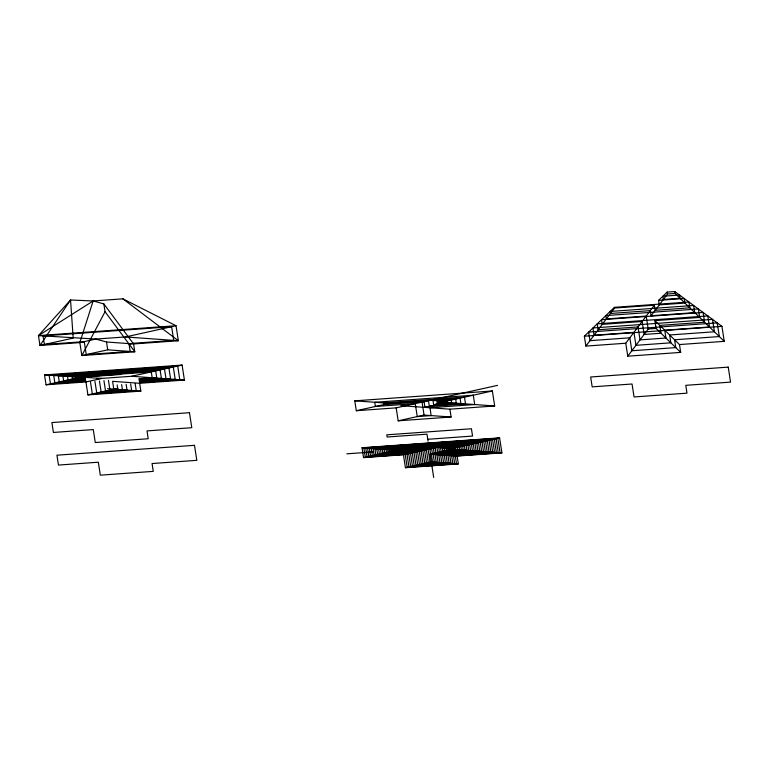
<?xml version="1.0" encoding="UTF-8"?>
<svg xmlns="http://www.w3.org/2000/svg" width="769" height="769" viewBox="0 0 769 769"><rect width="100%" height="100%" fill="white"/><g stroke="black" fill="none" stroke-linecap="round" stroke-linejoin="round"><path stroke-width="1.15" d="M93.155 300.967L79.841 342.609L81.841 355.566L134.786 351.769L133.575 343.945L103.844 303.899L93.155 300.967L70.537 299.997L38.45 335.601L39.978 345.473L79.841 342.609L95.817 339.062L125.549 336.937L178.341 340.734L176.024 325.729L122.886 298.833L93.155 300.967L38.45 335.601L95.817 339.062L106.507 341.994L133.575 343.945L178.341 340.734L122.886 298.833M105.055 311.724L81.841 355.566L107.718 349.828L134.786 351.769L105.055 311.724L103.844 303.899M654.39 305.187L625.755 343.234L585.882 346.088L614.527 308.052L614.421 307.34L688.928 301.996L689.831 307.831L655.188 310.32L654.39 305.187L614.527 308.052M651.093 315.751L650.305 310.628L610.432 313.483L610.125 311.464L693.648 305.476L694.753 312.618L651.093 315.751L667.463 294.018L667.165 292.105L674.788 291.557L721.937 326.354L724.254 341.349L679.479 344.56L654.9 320.625L699.665 317.414L698.358 308.955L605.828 315.588L606.347 318.924L646.21 316.059L648.209 329.017L627.754 356.191L680.69 352.394L679.479 344.56M585.882 346.088L584.363 336.216L614.421 307.34M658.581 300.352L684.218 298.516L684.91 303.044L659.283 304.88L658.581 300.352L667.165 292.105M125.549 336.937L176.024 325.729L38.45 335.601M113.793 389.162L112.591 381.337L139.65 383.279L184.416 380.069L182.099 365.073L44.525 374.936L46.053 384.808L80.524 377.156M46.053 384.808L85.917 381.953L101.892 378.406L44.525 374.936M96.961 378.761L131.634 376.272L182.099 365.073M85.917 381.953L87.926 394.91L117.888 388.258M449.903 409.185L494.678 405.974L492.362 390.979L354.778 400.841L356.307 410.723L389.527 403.341L421.883 401.024L424.055 415.077L451.115 417.019L449.903 409.185L400.899 405.667M356.307 410.723L396.17 407.858L497.543 385.365M435.985 403.494L492.362 390.979M396.17 407.858L398.179 420.816L424.055 415.077M457.151 456.084L458.362 463.918L431.294 461.967L430.082 454.133L457.151 456.084L501.917 452.874L499.6 437.878L362.026 447.741L363.554 457.613L396.775 450.24L436.638 447.385L451.845 448.471L451.97 449.307M363.554 457.613L403.417 454.758L436.638 447.385M451.643 448.519L499.6 437.878M430.082 454.133L451.97 449.279M403.417 454.758L405.417 467.715L431.294 461.967M667.463 294.018L675.076 293.47L724.254 341.349M648.209 329.017L656.111 328.45L680.69 352.394M584.363 336.216L721.937 326.354M79.274 377.435L120.935 374.445M85.215 377.368L76.871 377.964L76.765 377.252L151.282 371.908L152.185 377.752L138.939 378.704M85.311 378.021L72.469 378.944L72.161 376.925L155.684 370.937L156.789 378.079L139.045 379.357M85.417 378.675L68.066 379.924L67.557 376.589L160.087 369.956L161.394 378.415L139.141 380.011M85.513 379.328L63.664 380.895L62.952 376.262L164.489 368.976L165.998 378.742L139.247 380.665M85.619 379.992L59.261 381.876L58.348 375.926L168.892 368.005L170.603 379.079L139.343 381.318M85.715 380.645L54.859 382.856L53.734 375.599L173.294 367.024L175.207 379.405L139.449 381.972M85.82 381.299L50.456 383.827L49.129 375.272L177.697 366.044L179.811 379.742L139.545 382.626M87.926 394.91L140.862 391.113L139.65 383.279M398.179 420.816L451.115 417.019M427.795 439.282L472.56 436.071L471.426 428.756L386.797 434.831L387.134 437.013L426.997 434.158L428.083 441.204M346.809 453.825L373.599 451.903M405.417 467.715L458.362 463.918M131.634 376.272L184.416 380.069M436.59 401.803L494.678 405.974M354.778 400.841L389.527 403.341M107.525 388.71L140.862 391.113M451.759 449.269L501.917 452.874M362.026 447.741L396.775 450.24M674.788 291.557L675.076 293.47M654.9 320.625L656.111 328.45M625.755 343.234L627.754 356.191M431.649 464.245L433.687 477.443M135.142 383.606L136.257 390.777L92.328 393.93L90.425 381.626M130.643 383.923L131.653 390.45L96.731 392.949L94.933 381.299M126.135 384.25L127.039 390.114L101.133 391.979L99.432 380.982M121.637 384.567L122.434 389.787L105.536 390.998L103.94 380.655M117.128 384.894L117.83 389.45L109.938 390.018L108.439 380.338M106.507 341.994L107.718 349.828M70.537 299.997L39.978 345.473L73.199 338.1L70.537 299.997M133.47 343.282L129.067 344.262L130.182 351.443L86.243 354.596L84.35 342.292L79.745 341.955L44.381 344.493L43.054 335.928L171.622 326.71L173.736 340.398L133.47 343.282M679.498 295.036L662.868 296.228L663.368 299.449L679.998 298.257L679.498 295.036M703.077 312.435L601.531 319.712L602.252 324.355L642.115 321.5L644.124 334.457L661.023 333.237L659.812 325.412L704.587 322.201L703.077 312.435M707.788 315.915L597.244 323.845L598.157 329.786L638.03 326.931L640.029 339.888L665.944 338.033L664.733 330.199L709.499 326.988L707.788 315.915M712.507 319.395L592.947 327.969L594.072 335.226L633.935 332.362L635.934 345.319L670.856 342.82L669.645 334.986L714.42 331.775L712.507 319.395M717.217 322.874L588.65 332.093L589.977 340.657L629.84 337.802L631.849 350.76L675.778 347.607L674.567 339.773L719.332 336.562L717.217 322.874M728.233 367.121L590.659 376.993L592.178 386.865L632.051 384L634.05 396.958L686.986 393.161L685.785 385.327L730.55 382.116L728.233 367.121M189.462 412.703L51.888 422.566L53.407 432.447L93.28 429.583L95.279 442.54L148.215 438.743L147.004 430.909L191.779 427.699L189.462 412.703M473.271 395.218L374.743 402.283L375.387 406.484L415.26 403.629L417.259 416.587L431.159 415.587L429.948 407.753L474.713 404.542L473.271 395.218M464.466 397.169L383.952 402.946L384.192 404.532L424.065 401.668L424.853 406.791L465.505 403.879L464.466 397.169M460.064 398.15L388.556 403.273L428.468 400.687L429.256 405.821L460.9 403.552L460.064 398.15M455.661 399.121L433.034 400.745L433.658 404.84L456.296 403.216L455.661 399.121M451.259 400.101L437.638 401.082L438.061 403.86L451.691 402.889L451.259 400.101M446.856 401.082L442.242 401.408L442.473 402.889L447.087 402.552L446.856 401.082M194.499 445.328L56.925 455.2L58.454 465.072L98.317 462.207L100.316 475.165L153.262 471.368L152.051 463.544L196.816 460.333L194.499 445.328M497.841 438.263L363.872 447.875L365.313 457.219L405.176 454.364L407.176 467.321L456.517 463.784L455.306 455.95L500.071 452.739L497.841 438.263M496.082 438.657L365.708 448.01L367.073 456.834L406.936 453.97L408.945 466.927L454.671 463.649L453.46 455.815L498.235 452.605L496.082 438.657M494.313 439.051L367.553 448.135L368.832 456.44L408.704 453.585L410.704 466.543L452.835 463.515L451.624 455.69L496.389 452.48L494.313 439.051M492.554 439.435L369.389 448.269L370.591 456.046L410.463 453.191L412.463 466.149L450.99 463.39L449.778 455.556L494.554 452.345L492.554 439.435M490.795 439.83L371.235 448.404L372.359 455.661L412.222 452.797L414.222 465.754L449.144 463.255L447.933 455.421L492.708 452.21L490.795 439.83M489.036 440.224L373.08 448.538L374.118 455.267L413.982 452.412L415.991 465.37L447.308 463.121L446.097 455.286L490.862 452.076L489.036 440.224M487.267 440.608L374.916 448.673L375.878 454.873L415.75 452.018L417.75 464.976L445.462 462.986L444.251 455.152L489.026 451.941L487.267 440.608M485.508 441.002L376.762 448.798L377.637 454.489L417.509 451.624L419.509 464.582L443.617 462.851L442.415 455.027L487.181 451.816L485.508 441.002M483.749 441.396L378.608 448.933L379.405 454.094L419.268 451.24L421.268 464.197L441.781 462.727L440.57 454.892L485.335 451.682L483.749 441.396M481.99 441.781L380.444 449.067L381.164 453.7L421.028 450.845L423.037 463.803L439.935 462.592L438.724 454.758L483.499 451.547L481.99 441.781M480.221 442.175L382.289 449.202L382.924 453.316L422.796 450.451L424.796 463.409L438.09 462.457L436.888 454.623L481.654 451.413L480.221 442.175M478.462 442.569L384.135 449.327L384.683 452.922L424.555 450.067L426.555 463.025L436.254 462.323L435.043 454.498L479.808 451.288L478.462 442.569M476.703 442.954L385.971 449.461L386.451 452.528L426.314 449.673L428.314 462.63L434.408 462.188L433.197 454.364L477.972 451.153L476.703 442.954M474.944 443.348L387.816 449.596L388.21 452.143L428.073 449.279L430.082 462.236L432.562 462.063L431.361 454.229L476.126 451.019L474.944 443.348M473.185 443.742L389.662 449.73L389.97 451.749L429.842 448.894L430.63 454.018L474.281 450.884L473.185 443.742M471.416 444.126L391.498 449.865L391.729 451.355L431.601 448.5L432.389 453.623L472.445 450.749L471.416 444.126M469.657 444.52L393.344 449.99L393.497 450.97L433.36 448.106L434.149 453.239L470.599 450.624L469.657 444.52M467.898 444.915L395.189 450.125L435.119 447.721L435.917 452.845L468.754 450.49L467.898 444.915M466.139 445.299L436.898 447.395L437.676 452.451L466.918 450.355L466.139 445.299M464.37 445.693L438.734 447.529L439.435 452.066L465.072 450.221L464.37 445.693M462.611 446.087L440.579 447.664L441.195 451.672L463.226 450.086L462.611 446.087M460.852 446.472L442.425 447.798L442.963 451.278L461.39 449.961L460.852 446.472M459.093 446.866L444.261 447.933L444.722 450.894L459.545 449.827L459.093 446.866M457.324 447.26L446.107 448.058L446.481 450.499L457.709 449.692L457.324 447.26M455.565 447.645L447.952 448.192L448.24 450.105L455.863 449.557L455.565 447.645M453.806 448.039L449.788 448.327L450.009 449.721L454.018 449.432L453.806 448.039M452.047 448.433L451.768 449.327L452.047 448.433"/></g></svg>
